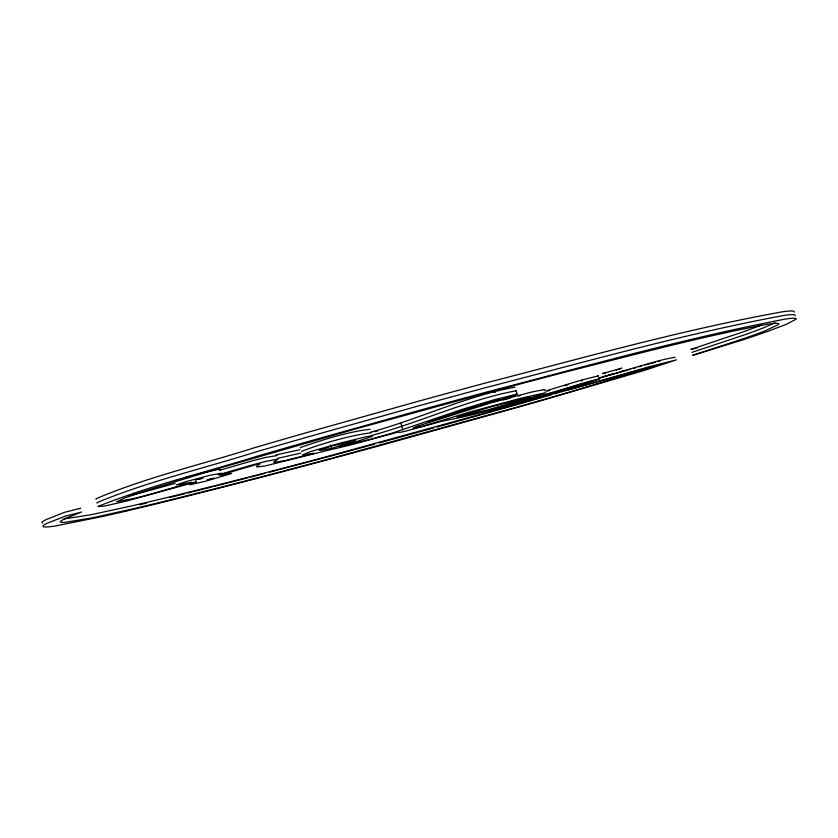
<?xml version="1.0" encoding="UTF-8"?>
<svg xmlns="http://www.w3.org/2000/svg" width="838" height="838" viewBox="0 0 838 838"><rect width="100%" height="100%" fill="white"/><g stroke="black" fill="none" stroke-linecap="round" stroke-linejoin="round"><path stroke-width="1.26" d="M300.392 447.932L300.444 447.513C322.159 439.908 349.268 431.518 370.061 429.297M301.355 451.452C322.462 443.229 350.305 435.446 371.014 432.785M514.878 387.198C466.316 396.018 418.958 419.126 370.448 432.251M515.883 390.812C467.374 399.915 419.859 422.415 371.349 435.561M516.061 390.456L517.067 394.101L514.532 395.389L415.774 426.71L413.103 428.249L422.645 426.312L469.699 412.024L521.068 398.197L545.81 392.676L529.365 398.364L497.751 407.561L525.782 400.302L590.141 381.07L599.369 378.944L568.415 389.764L648.046 367.054L676.517 359.848L645.773 369.946A382.17 11.365 -15.4 0 1 638.493 372.156L545.14 399.475A433.99 13.418 -15.4 0 1 519.466 406.818L379.907 445.627A402.01 12.214 -15.4 0 1 303.607 466.117A393.148 11.879 -15.4 0 1 266.735 475.827L242.852 482.039A370.008 11.041 -15.4 0 1 206.902 491.236L182.223 497.447A388.56 11.701 -15.4 0 1 147.467 505.995L126.025 511.117M220.122 469.678L218.006 469.448L203.561 472.726M276.98 455.558L265.447 457.496A28.251 0.985 -15.2 0 0 250.698 461.288L219.65 470.296M544.218 389.953L544.92 389.481L531.962 391.964L492.22 402.366M675.25 357.26C659.496 359.67 638.587 366.835 621.398 371.391M774.846 322.798L763.753 327.742A402.722 13.094 -15.4 0 1 743.484 335.21L691.926 352.369M597.473 376.356L598.5 375.822L581.132 380.169L545.234 391.116M175.519 480.803L176.451 480.425M126.025 511.117A409.981 12.444 -15.4 0 1 104.614 516.072L54.753 526.086A428.951 12.947 -15.4 0 1 43.367 526.788L42.968 525.761A343.098 10.349 -15.4 0 1 47.693 523.038L65.416 516.156L81.579 512.018L63.646 519.193L60.242 521.645A419.796 12.633 -15.5 0 0 65.134 522.315L92.023 517.894L133.357 508.739A369.673 11.093 -15.4 0 0 172.995 499.228L222.594 486.815A366.038 10.978 -15.4 0 0 299.344 466.892A370.176 11.124 -15.4 0 0 331.67 458.302L517.318 407.079A386.046 11.701 -15.4 0 0 572.553 391.189L662.02 364.048L554.222 393.818L582.337 383.919A58.932 1.613 -15.5 0 0 583.573 383.448C545.454 395.253 500.59 408.336 459.695 417.659L441.783 421.273L406.786 430.879A40.434 1.152 -15.4 0 1 400.25 432.324L397.463 432.23L349.959 445.104A149.782 4.64 -15.4 0 1 330.748 449.639L265.028 465.97L257.224 466.965L256.428 466.494L260.021 463.906L255.559 464.734L219.891 475.303L231.623 473.47L205.635 481.211L189.618 484.783L196.459 481.819L127.512 500.799L104.247 506.142L97.91 506.529C149.185 485.705 203.665 472.946 256.491 456.406A401.276 12.025 -15.4 0 1 308.573 441.417L419.639 410.295A372.449 11.365 -15.4 0 1 487.412 391.849C586.349 366.185 684.929 338.301 785.374 319.069A363.535 10.967 -15.4 0 1 793.995 318.22A364.195 10.988 -15.4 0 1 796.1 319.152L786.746 324.17L768.027 331.261A418.34 12.696 -15.4 0 1 741.274 340.375L692.576 355.354L744.374 338.374A402.753 12.193 -15.4 0 0 764.675 331.02L778.439 324.568A348.503 10.485 -15.4 0 0 767.011 324.337C700.673 336.782 635.445 354.464 570.018 370.888A355.721 10.81 -15.4 0 0 479.074 394.96L354.306 429.339L224.898 466.598L147.98 490.052L124.6 497.982L116.702 501.721L135.368 498.139A31.551 1.016 -15.1 0 0 148.012 494.881L191.933 482.3L176.263 484.888L186.046 481.641L210.076 475.251L221.337 473.261L218.372 474.748L251.725 465.08A28.251 0.911 -15.2 0 1 266.474 461.267L278.143 458.973L273.796 461.885A142.984 4.483 -15.4 0 0 274.602 462.262L285.14 460.586L314.114 453.274L302.319 454.971L310.825 451.483L341.422 442.799L366.594 436.64L372.439 435.781L371.978 436.273A65.175 2.001 -15.3 0 1 367.494 438.033L358.894 440.861A64.463 1.98 -15.3 0 1 346.597 444.611L339.348 446.748L368.992 439.741L391.315 433.414L462.89 409.154L494.315 399.736L517.067 394.101M79.38 508.771L80.563 508.226L64.4 512.353L46.708 519.371A343.077 11.114 -15.3 0 0 42.015 522.189L42.267 523.216M618.873 369.212L621.775 368.186L602.491 373.58L603.622 373.402M564.686 385.742L567.839 384.768M547.403 391.095L549.697 390.382M617.857 369.527L616.307 369.998M580.87 380.766L582.358 380.326M598.259 378.148L614.369 373.444M598.72 378.472L600.616 377.928M601.611 377.634L603.611 377.048M175.121 483.358L147.017 491.173A31.551 1.089 -15.1 0 1 134.363 494.42L128.308 495.887M627.777 370.019L629.987 369.369M622.938 371.412L626.667 370.333M633.79 368.28L635.539 367.777M544.386 396.741L551.572 394.667M186.151 477.419L189.639 476.424M639.09 366.761L641.52 366.07M503.02 408.556L510.195 406.514M511.421 406.168L518.712 404.094A433.948 14.414 -15.4 0 0 534.644 399.537M482.583 414.328L493.655 411.207M494.818 410.882L501.826 408.892M470.642 417.691L481.358 414.674M374.429 431.727L377.791 430.784M457.37 421.399L440.558 426.071M458.575 421.064L469.448 418.015M645.25 365.022L647.554 364.394M428.742 429.349L430.722 428.805M431.738 428.522L433.759 427.956M436.996 427.055L439.374 426.406M494.148 392.561L495.331 392.236M696.127 348.147L697.614 347.739M418.047 432.293L392.1 439.405M419.21 431.979L421.535 431.34M422.593 431.046L424.73 430.46M425.735 430.177L427.747 429.622M331.555 448.393L355.605 440.453L332.812 445.701L319.121 450.236L319.728 450.362A225.076 7.05 -15.5 0 0 321.048 450.268L331.555 448.393L330.622 444.968M648.696 364.069L650.571 363.566M379.174 442.925L390.927 439.73M502.957 399.988L510.164 398.092M651.514 363.304L655.421 362.278M194.866 474.999L202.471 472.999M694.733 348.524L690.9 349.404L742.594 332.047A402.69 13.995 -15.4 0 0 761.7 324.914M264.787 473.376L250.405 477.105M243.282 478.938L248.027 477.712M300.716 453.128L277.787 458.334M299.784 449.702L275.733 455.003M193.651 491.529L206.138 488.397M185.104 493.655L181.448 494.567A388.528 12.56 -15.4 0 1 169.538 497.5M187.544 493.048L192.426 491.833M605.644 372.92L604.104 373.298M518.45 396.007L520.178 395.578M139.391 504.769L146.671 503.041M658.249 361.566L660.124 361.136M274.466 451.588L276.142 451.682M64.233 518.932L91.174 514.71L132.54 505.702A369.642 11.921 -15.4 0 0 172.209 496.295L221.819 483.976A366.007 11.784 -15.4 0 0 282.752 468.285A370.145 11.942 -15.4 0 0 330.926 455.558L516.554 404.335A386.025 12.57 -15.4 0 0 557.343 392.603M530.475 396.94L492.702 406.283L457.014 417.219L487.245 410.012L526.61 398.49A37.375 1.048 -15.5 0 0 530.464 396.94M97.208 503.051L96.873 502.685C147.949 481.41 202.545 468.788 255.328 452.122A401.255 12.916 -15.4 0 1 307.389 437.08L418.434 405.927A372.418 12.203 -15.4 0 1 486.208 387.502C585.165 361.943 683.756 334.006 784.316 315.36A363.503 11.774 -15.4 0 1 792.968 314.617A364.163 11.795 -15.4 0 1 795.105 315.654M96.181 499.228L95.846 498.83C146.723 477.126 201.434 464.629 254.155 447.827A401.224 13.806 -15.4 0 1 306.205 432.754L417.23 401.559A372.397 13.041 -15.4 0 1 485.003 383.144C583.981 357.711 682.593 329.711 783.268 311.652A363.483 12.58 -15.4 0 1 791.941 311.013A364.142 12.612 -15.4 0 1 794.12 312.155M400.931 423.305L402.774 429.978M543.171 397.086A433.948 14.414 -15.4 0 1 535.87 399.181M374.481 444.203A401.978 13.115 -15.4 0 1 367.463 446.109M366.29 446.424A401.978 13.115 -15.4 0 1 354.621 449.566M353.458 449.88A401.978 13.115 -15.4 0 1 304.11 463.058M302.864 463.393A401.978 13.115 -15.4 0 1 291.687 466.337M290.451 466.661A393.127 12.759 -15.4 0 1 279.379 469.563M278.153 469.888A393.127 12.759 -15.4 0 1 269.627 472.119M242.088 479.252A369.987 11.858 -15.4 0 1 230.398 482.248M229.235 482.541A369.987 11.858 -15.4 0 1 220.027 484.888M218.886 485.181A369.987 11.858 -15.4 0 1 214.224 486.365M211.899 486.951A369.987 11.858 -15.4 0 1 207.29 488.114M582.148 380.557A58.932 1.739 -15.5 0 1 581.467 380.829M195.17 479.828L202.806 478.257L195.17 479.828M207.237 479.912L213.826 478.278L207.237 479.912M499.563 399.024L427.432 422.383L468.672 408.242L499.563 399.024M622.676 371.381L603.381 376.775L622.676 371.381"/></g></svg>
